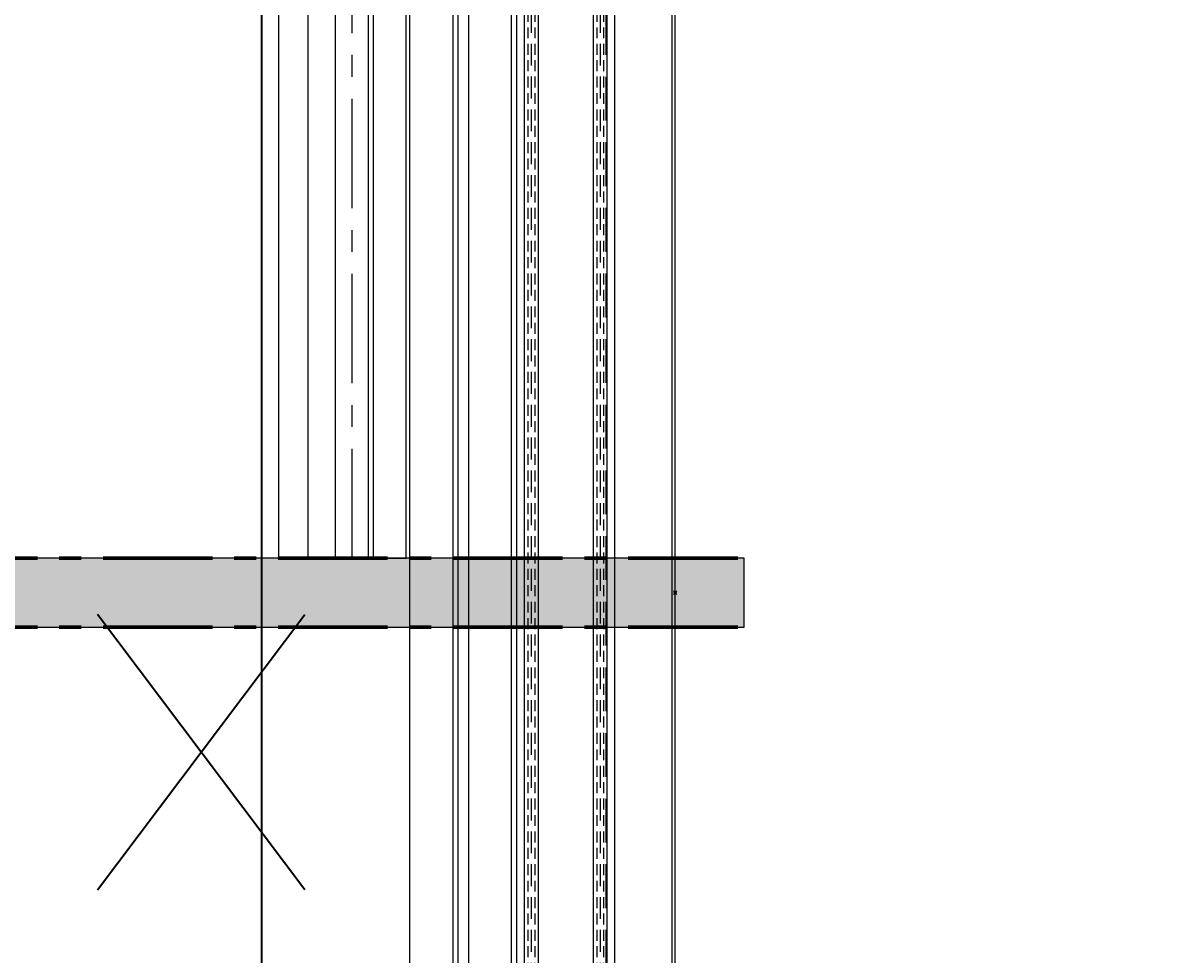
# Model space of a CAD drawing. Header units: millimetres. Extents: x -20000 to 230000, y -17405 to 25402.
# Drawn here: x 124948.3 to 125283.9, y -4328.8 to -4058.4 of the extents above; entities that cross this region are included whole.
import ezdxf
from ezdxf.enums import TextEntityAlignment as Align

# ---------------------------------------------------------------- set-up
doc = ezdxf.new("R2010")
doc.units = ezdxf.units.MM
doc.header["$PDMODE"] = 35
doc.header["$PDSIZE"] = 0.5
doc.linetypes.add('AXES', pattern=[50.8, 31.75, -6.35, 6.35, -6.35])
doc.linetypes.add('CACHE', pattern=[9.525, 6.35, -3.175])
doc.layers.get('0').update_dxf_attribs({"lineweight": 13})
doc.layers.get('Defpoints').update_dxf_attribs({"true_color": 0xc2a584})
for name, color, linetype, lineweight in [('0 - 1 (validé)', 3, 'Continuous', 13), ('1 - Axe', 1, 'AXES', 0), ('1 - BETON', 251, 'Continuous', 25), ('1 - Cotation', 32, 'Continuous', 13), ('1 - INTERROMPU', 253, 'CACHE', 13), ('1 - Joint', 7, 'Continuous', 13), ('1 - PVC', 7, 'Continuous', 13), ('1 - Texte', 7, 'Continuous', 13), ('1 - Vitrage', 252, 'Continuous', 13)]:
    doc.layers.add(name, color=color, linetype=linetype, lineweight=lineweight)
for name, color, linetype, lineweight, plot in [('0 - Invisible', 43, 'Continuous', 0, False), ('Intouchable', 252, 'Continuous', 13, False), ('Non visible', 163, 'Continuous', 25, False)]:
    doc.layers.add(name, color=color, linetype=linetype, lineweight=lineweight, plot=plot)
doc.layers.add('1 - Cache', color=7, linetype='Continuous', lineweight=0, true_color=0xffffff)
doc.styles.get("Standard").update_dxf_attribs({"font": 'ARIALUNI.TTF'})
doc.styles.add('Texte Poralu', font='tahomabd.ttf')
doc.dimstyles.new('100 - 1000', dxfattribs={"dimtxt": 15, "dimasz": 15, "dimexe": 5, "dimexo": 2.5, "dimgap": 8, "dimtad": 1, "dimdec": 1, "dimtxsty": 'Texte Poralu', "dimcen": 10, "dimazin": 0, "dimtfac": 1, "dimtdec": 1, "dimtmove": 0, "dimatfit": 3, "dimfxl": 1, "dimarcsym": 0})
doc.dimstyles.new('30 - 1000', dxfattribs={"dimtxt": 10, "dimasz": 10, "dimexe": 5, "dimexo": 2.5, "dimgap": 5, "dimtad": 1, "dimdec": 1, "dimtxsty": 'Texte Poralu', "dimcen": 5, "dimazin": 0, "dimtfac": 1, "dimtdec": 1, "dimtmove": 0, "dimatfit": 3, "dimfxl": 1, "dimarcsym": 0})

# ---------------------------------------------------------------- blocks, each defined once
blk = doc.blocks.new('Cadre Coupe_Elev')
at = {"layer": 'Defpoints'}
blk.add_point((5000, 5730), dxfattribs=at)
at = {"color": 7}
blk.add_attdef('REPERE_1', text='', height=300, dxfattribs=at).set_placement((1000, 9000), align=Align.MIDDLE_CENTER)
at = {"layer": '1 - Texte', "color": 7}
for tag, p in [('DEFINITION1', (5000, 1200)), ('DEFINITION2', (5000, 800))]:
    blk.add_attdef(tag, text='', height=250, dxfattribs=at).set_placement(p, align=Align.MIDDLE_CENTER)
at = {"layer": 'Non visible', "style": 'Texte Poralu'}
for p in [(5447.12, 4905.8), (5447.12, 4605.8)]:
    blk.add_attdef('REPERE_2', text='', height=35, dxfattribs=at).set_placement(p, align=Align.MIDDLE_LEFT)
blk = doc.blocks.new('Cadre centrage dessin')
at = {"layer": 'Defpoints'}
for p, q in [((-30.07, -39.94), (30.07, 39.94)), ((30.07, -39.94), (-30.07, 39.94))]:
    blk.add_line(p, q, dxfattribs=at)
blk = doc.blocks.new('*D944')
at = {"layer": '1 - Cotation', "color": 0, "lineweight": -2, "transparency": 16777216}
for p, q in [((125020, -3805.67), (125367.5, -3805.67)), ((125362.5, -3820.67), (125362.5, -4681.27)), ((125120, -4696.27), (125367.5, -4696.27))]:
    blk.add_line(p, q, dxfattribs=at)
at = {"layer": '1 - Cotation', "color": 0, "transparency": 16777216}
for points in [[(125360, -3820.67), (125365, -3820.67), (125362.5, -3805.67)], [(125360, -4681.27), (125365, -4681.27), (125362.5, -4696.27)]]:
    blk.add_solid(points, dxfattribs=at)
at = {"layer": 'Defpoints', "color": 0, "transparency": 16777216}
for p in [(125017.5, -3805.67), (125117.5, -4696.27), (125362.5, -4696.27)]:
    blk.add_point(p, dxfattribs=at)
at = {"layer": '1 - Cotation', "color": 0, "transparency": 16777216, "insert": (125347, -4250.97), "char_height": 15, "attachment_point": 5, "rotation": 90, "style": 'Texte Poralu'}
blk.add_mtext('H', dxfattribs=at)
blk = doc.blocks.new('*U1622')
at = {"layer": '1 - PVC'}
for p, q in [((9, -1), (9, 637.62)), ((8, 631.62), (8, 5)), ((-51, 621.5), (-51, 15.12)), ((-8.5, 18), (-8.5, 618.62)), ((-38.5, 20), (-38.5, 616.62)), ((-37, 616.62), (-37, 20))]:
    blk.add_line(p, q, dxfattribs=at)
at = {"layer": '1 - Vitrage', "linetype": 'CACHE', "ltscale": 0.5}
for p, q in [((-33.75, 631.68), (-33.75, 4.94)), ((-31.75, 631.68), (-31.75, 4.94)), ((-13.75, 631.68), (-13.75, 4.94)), ((-11.75, 631.68), (-11.75, 4.94))]:
    blk.add_line(p, q, dxfattribs=at)
at = {"layer": '1 - Vitrage', "linetype": 'CACHE'}
for p, q in [((-32.75, 631.68), (-32.75, 4.94)), ((-12.75, 631.68), (-12.75, 4.94))]:
    blk.add_line(p, q, dxfattribs=at)
at = {"layer": '1 - Vitrage'}
for points in [[(-34.75, 631.68), (-30.75, 631.68), (-30.75, 4.94), (-34.75, 4.94)], [(-10.75, 631.68), (-14.75, 631.68), (-14.75, 4.94), (-10.75, 4.94)]]:
    blk.add_lwpolyline(points, close=True, dxfattribs=at)
blk = doc.blocks.new('*U1621')
at = {"layer": '1 - PVC'}
for p, q in [((-60, 15.12), (-60, 755.48)), ((-47.5, 750.6), (-47.5, 20)), ((-46, 20), (-46, 750.6))]:
    blk.add_line(p, q, dxfattribs=at)
blk = doc.blocks.new('*U751')
at = {"layer": '1 - Axe'}
blk.add_line((26.25, -418.05), (26.25, -20), dxfattribs=at)
at = {"layer": '1 - Joint'}
for p, q in [((21.5, -418.05), (21.5, -20)), ((31, -418.05), (31, -20))]:
    blk.add_line(p, q, dxfattribs=at)
at = {"layer": '1 - PVC'}
for p, q in [((5, -418.05), (5, -20)), ((13.5, -418.05), (13.5, -20)), ((32.5, -418.05), (32.5, -20)), ((42, -418.05), (42, -20)), ((5, -418.05), (42, -418.05))]:
    blk.add_line(p, q, dxfattribs=at)
blk = doc.blocks.new('*U439')
at = {"layer": '1 - Cache'}
blk.add_hatch(color=256, dxfattribs=at).paths.add_polyline_path([(-20, -10), (420, -10), (420, 10), (-20, 10)])
at = {"layer": '0 - Invisible'}
blk.add_lwpolyline([(-20, -10), (420, -10), (420, 10), (-20, 10)], close=True, dxfattribs=at)
blk.add_point((400, 0), dxfattribs=at)
at = {"layer": '1 - Axe', "lineweight": 50}
for p, q in [((-20, 10), (420, 10)), ((-20, -10), (420, -10))]:
    blk.add_line(p, q, dxfattribs=at)
blk = doc.blocks.new('*D1073')
at = {"layer": 'Defpoints', "color": 0, "lineweight": -2, "transparency": 16777216}
blk.add_line((125020, -3615.67), (125055.99, -3615.67), dxfattribs=at)
at = {"layer": 'Defpoints', "color": 0, "transparency": 16777216}
for p in [(125017.5, -3615.67), (125017.5, -3615.67), (120000, -6005.67)]:
    blk.add_point(p, dxfattribs=at)
at = {"layer": 'Defpoints', "color": 0, "transparency": 16777216, "insert": (125039.25, -3605.46), "char_height": 10, "attachment_point": 5, "style": 'Texte Poralu'}
blk.add_mtext('2390', dxfattribs=at)
blk = doc.blocks.new('*D1074')
at = {"layer": 'Defpoints', "color": 0, "lineweight": -2, "transparency": 16777216}
blk.add_line((125420, -3505.67), (125455.99, -3505.67), dxfattribs=at)
at = {"layer": 'Defpoints', "color": 0, "transparency": 16777216}
for p in [(125417.5, -3505.67), (125417.5, -3505.67), (120000, -6005.67)]:
    blk.add_point(p, dxfattribs=at)
at = {"layer": 'Defpoints', "color": 0, "transparency": 16777216, "insert": (125439.25, -3495.46), "char_height": 10, "attachment_point": 5, "style": 'Texte Poralu'}
blk.add_mtext('2500', dxfattribs=at)

msp = doc.modelspace()

# ---------------------------------------------------------------- linework, layer by layer
at = {"layer": '1 - BETON', "ltscale": 2}
msp.add_lwpolyline([(125017.5, -3795.67), (125017.5, -4696.27), (125017.5, -4696.27)], dxfattribs=at)
at = {"layer": '1 - INTERROMPU', "ltscale": 2}
msp.add_line((125117.5, -4696.27), (125117.5, -3615.67), dxfattribs=at)

# ---------------------------------------------------------------- block references
for name, p in [('*U751', (125017.5, -3795.67)), ('*U1621', (125120.5, -4639.27)), ('*U1622', (125128.5, -4572.28)), ('*U439', (124737.5, -4223.72))]:
    msp.add_blockref(name, p)
at = {"layer": '0 - 1 (validé)'}
msp.add_blockref('Cadre Coupe_Elev', (120000, -10000), dxfattribs=at)
at = {"layer": 'Intouchable'}
msp.add_blockref('Cadre centrage dessin', (125000, -4270), dxfattribs=at)

# ---------------------------------------------------------------- dimensions: what is measured, and where the dimension line sits
at = {"layer": '1 - Cotation'}
dim = msp.add_linear_dim(base=(125362.5, -4696.27), p1=(125017.5, -3805.67), p2=(125117.5, -4696.27), angle=90, text='H', dimstyle='100 - 1000', dxfattribs=at)
dim.commit()
dim.dimension.update_dxf_attribs({"geometry": '*D944', "text_midpoint": (125347, -4250.97)})
at = {"layer": 'Defpoints'}
for feature_location, picture, middle in [((125417.5, -3505.67), '*D1074', (125439.25, -3495.46)), ((125017.5, -3615.67), '*D1073', (125039.25, -3605.46))]:
    dim = msp.add_ordinate_dim(feature_location=feature_location, offset=(0, 0), dtype=0, origin=(120000, -6005.67), dimstyle='30 - 1000', dxfattribs=at)
    dim.commit()
    dim.dimension.update_dxf_attribs({"geometry": picture, "text_midpoint": middle})

doc.saveas('drawing.dxf')
